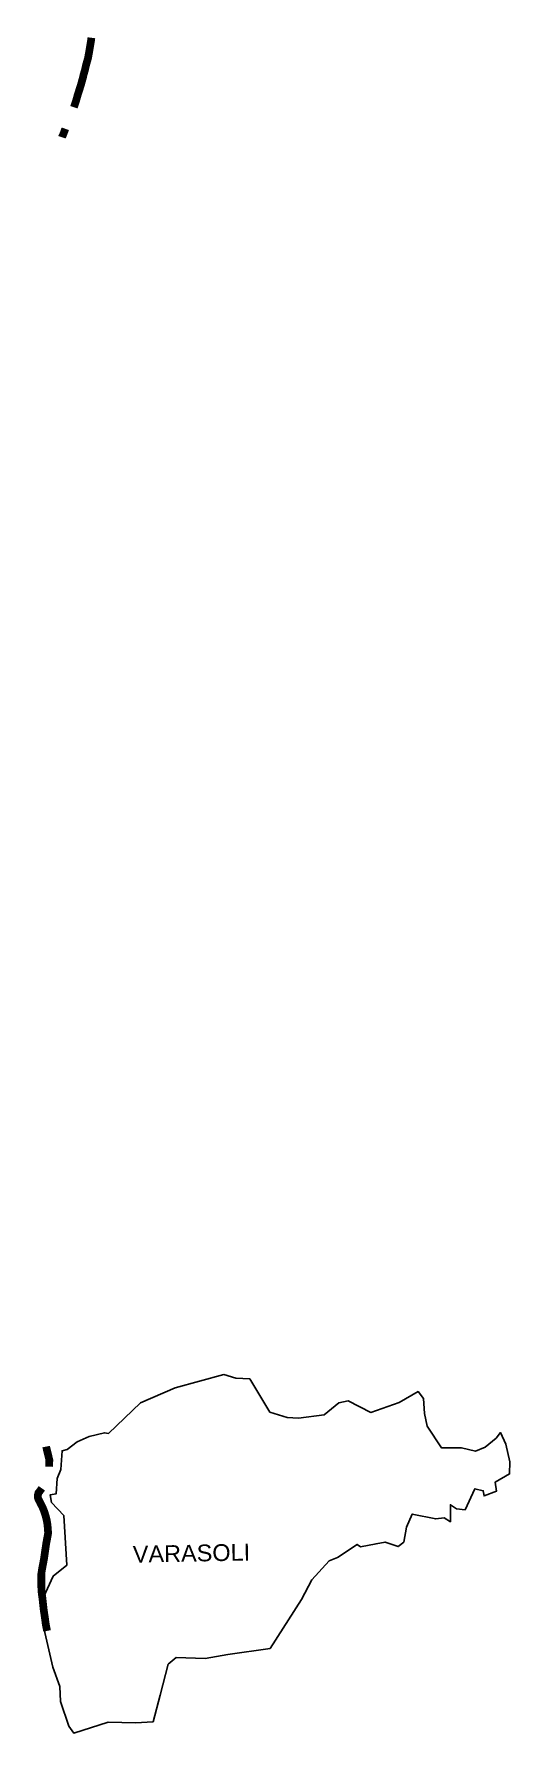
# Model space of a CAD drawing. Header units: metres. Extents: x 274591 to 277673, y 2063816 to 2074814.
import ezdxf

# ---------------------------------------------------------------- set-up
doc = ezdxf.new("R2010")
doc.units = ezdxf.units.M
doc.header["$MEASUREMENT"] = 0
for name, color, linetype in [('NATURALLY PROTECTED', 3, 'Continuous'), ('village', 3, 'Continuous'), ('VILLAGE NAME', 250, 'Continuous')]:
    doc.layers.add(name, color=color, linetype=linetype)
doc.styles.get("Standard").update_dxf_attribs({"font": 'arial.ttf'})

msp = doc.modelspace()

# ---------------------------------------------------------------- linework, layer by layer
at = {"layer": 'NATURALLY PROTECTED', "const_width": 50, "flags": 128}
for points in [[(274963, 2074789), (274961, 2074773), (274948, 2074695), (274941, 2074656), (274929, 2074614), (274924, 2074593), (274921, 2074579), (274917, 2074566), (274912, 2074548), (274909, 2074533), (274906, 2074523), (274902, 2074509), (274895, 2074483), (274884, 2074449), (274875, 2074421), (274863, 2074378), (274851, 2074342), (274850, 2074339)], [(274794, 2074200), (274788, 2074183), (274780, 2074162), (274773, 2074148), (274772, 2074145)], [(274670, 2065670), (274671, 2065665), (274691, 2065583), (274689, 2065540)], [(274642, 2065400), (274630, 2065383), (274620, 2065370), (274616, 2065353), (274616, 2065341), (274621, 2065327), (274627, 2065317), (274634, 2065302), (274646, 2065279), (274653, 2065262), (274659, 2065246), (274666, 2065224), (274674, 2065193), (274679, 2065163), (274683, 2065110), (274670, 2065039), (274656, 2064942), (274644, 2064879), (274639, 2064847), (274639, 2064818), (274639, 2064793), (274639, 2064756), (274641, 2064725), (274646, 2064689), (274650, 2064652), (274655, 2064607), (274661, 2064570), (274668, 2064517), (274676, 2064477)]]:
    msp.add_lwpolyline(points, dxfattribs=at)
at = {"layer": 'village', "color": 3, "true_color": 0x00ff00}
msp.add_polyline3d([(274656, 2064700, 0), (274716, 2064832, 0), (274804, 2064902, 0), (274784, 2065223, 0), (274705, 2065307, 0), (274696, 2065357, 0), (274734, 2065364, 0), (274742, 2065463, 0), (274765, 2065522, 0), (274773, 2065643, 0), (274806, 2065651, 0), (274870, 2065700, 0), (274949, 2065736, 0), (275048, 2065760, 0), (275074, 2065755, 0), (275280, 2065954, 0), (275506, 2066051, 0), (275820, 2066136, 0), (275899, 2066112, 0), (275988, 2066108, 0), (276119, 2065893, 0), (276230, 2065858, 0), (276303, 2065853, 0), (276471, 2065875, 0), (276566, 2065954, 0), (276626, 2065966, 0), (276773, 2065891, 0), (276955, 2065955, 0), (277078, 2066026, 0), (277114, 2065982, 0), (277120, 2065885, 0), (277138, 2065803, 0), (277229, 2065662, 0), (277359, 2065662, 0), (277449, 2065641, 0), (277512, 2065667, 0), (277583, 2065724, 0), (277612, 2065761, 0), (277647, 2065686, 0), (277673, 2065572, 0), (277671, 2065493, 0), (277578, 2065440, 0), (277586, 2065382, 0), (277506, 2065351, 0), (277500, 2065384, 0), (277446, 2065397, 0), (277383, 2065260, 0), (277327, 2065267, 0), (277287, 2065293, 0), (277288, 2065184, 0), (277246, 2065208, 0), (277193, 2065202, 0), (277040, 2065233, 0), (277003, 2065148, 0), (276985, 2065052, 0), (276950, 2065023, 0), (276864, 2065052, 0), (276806, 2065041, 0), (276705, 2065021, 0), (276683, 2065037, 0), (276557, 2064951, 0), (276502, 2064930, 0), (276391, 2064808, 0), (276323, 2064681, 0), (276120, 2064363, 0), (275847, 2064324, 0), (275700, 2064299, 0), (275512, 2064304, 0), (275461, 2064261, 0), (275408, 2064061, 0), (275362, 2063889, 0), (275249, 2063881, 0), (275072, 2063886, 0), (274849, 2063816, 0), (274818, 2063861, 0), (274764, 2064021, 0), (274759, 2064117, 0), (274713, 2064243, 0), (274662, 2064466, 0), (274648, 2064587, 0)], close=True, dxfattribs=at)

# ---------------------------------------------------------------- texts
at = {"layer": 'VILLAGE NAME', "insert": (275230, 2065027), "char_height": 108.75, "attachment_point": 1, "rotation": 1.1028}
msp.add_mtext_dynamic_manual_height_columns('{\\fArial|b0|i0|c0|p34;VARASOLI}', width=726.93, gutter_width=544, heights=[0], dxfattribs=at)

doc.saveas('drawing.dxf')
